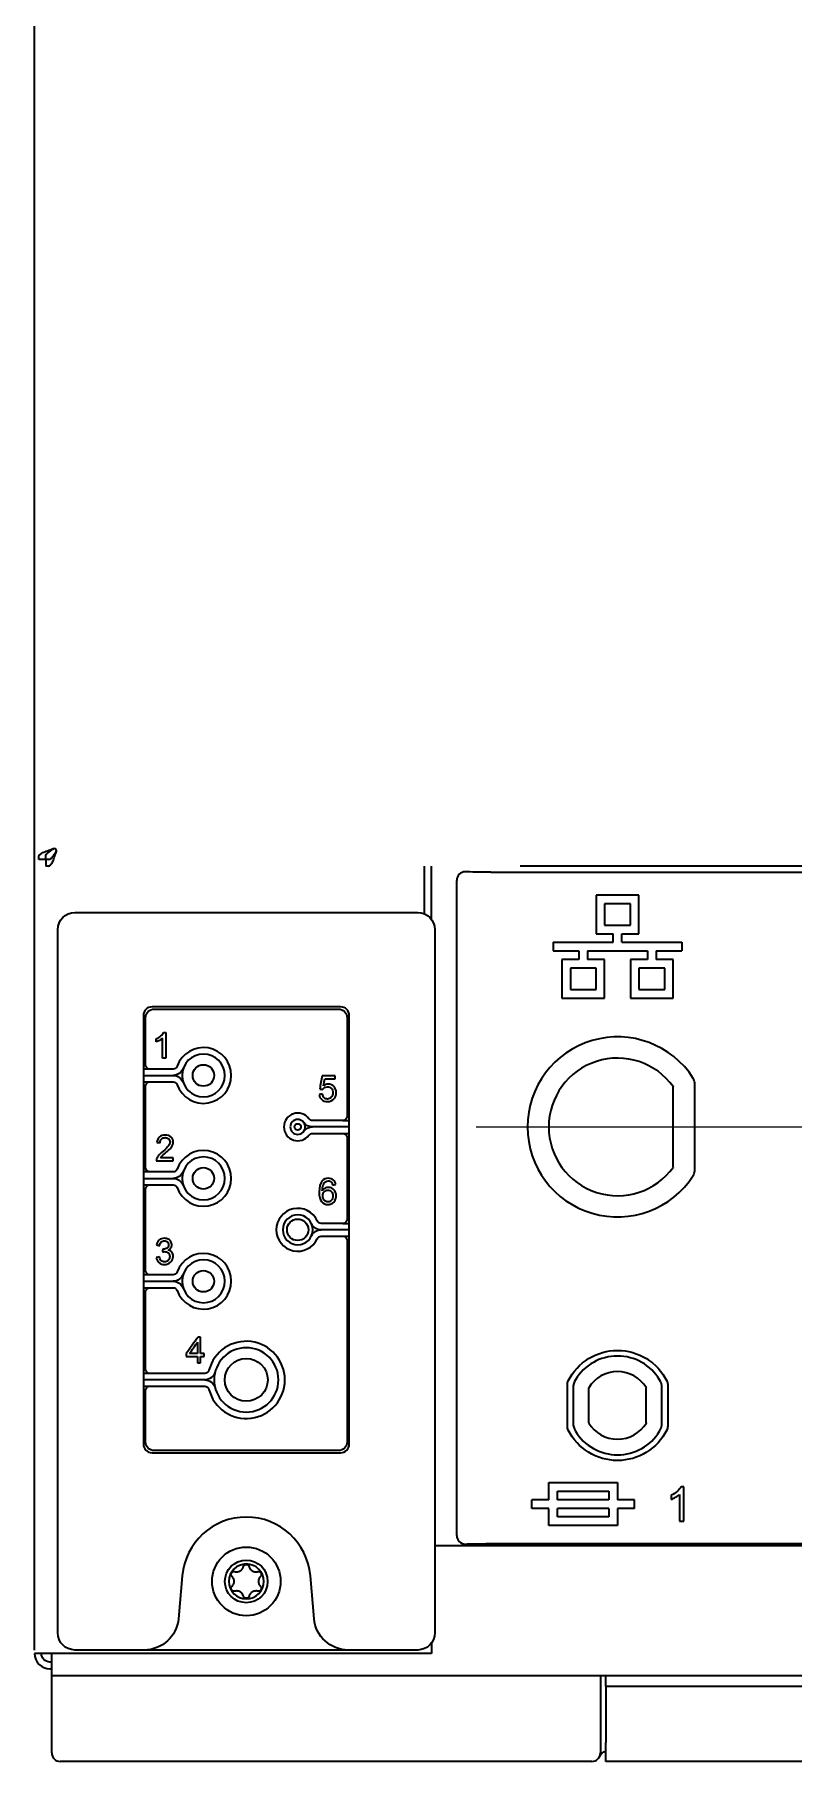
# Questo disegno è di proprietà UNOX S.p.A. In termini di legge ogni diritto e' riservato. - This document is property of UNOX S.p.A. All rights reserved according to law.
# Model space of a CAD drawing. Extents: x -760 to 4209, y 5795 to 10328.
# Drawn here: x -759.3 to -670.8, y 7999.4 to 8200.8 of the extents above; entities that cross this region are included whole.
import ezdxf

# ---------------------------------------------------------------- set-up
doc = ezdxf.new("R2010")
doc.units = 0
doc.header["$LTSCALE"] = 5
doc.layers.get('0').update_dxf_attribs({"linetype": 'CONTINUOUS', "lineweight": 0})
doc.layers.add('1', color=7, linetype='CONTINUOUS', true_color=0xffffff)
doc.layers.add('ORTHO$15', color=7, linetype='CONTINUOUS', true_color=0xffffff)

msp = doc.modelspace()

# ---------------------------------------------------------------- linework, layer by layer
at = {"color": 1}
msp.add_line((-707.81, 8073.4), (-607.81, 8073.4), dxfattribs=at)
at = {"layer": '1', "color": 7, "linetype": 'Continuous', "lineweight": 35}
msp.add_line((-759.31, 8012.4), (-759.31, 8787.1), dxfattribs=at)
at = {"layer": 'ORTHO$15', "color": 7, "linetype": 'Continuous', "lineweight": 35, "extrusion": (0, 1, 0)}
for p, q in [((-758.81, 8104.6), (-758.81, 8104.94)), ((-758.01, 8104.6), (-758.81, 8104.6)), ((-758.01, 8104.6), (-758.01, 8104.94)), ((-757.67, 8104.6), (-758.01, 8104.6)), ((-758.01, 8104.6), (-758.01, 8103.8)), ((-757.67, 8103.8), (-758.01, 8103.8)), ((-713.81, 8098.23), (-713.81, 8103.8)), ((-713.01, 8097.6), (-713.01, 8103.8)), ((99.05, 8103.8), (-702.67, 8103.8)), ((-710.06, 8025.75), (-710.06, 8102.15)), ((-706.07, 8103.1), (-644.8, 8103.1)), ((-693.81, 8100.43), (-693.81, 8095.93)), ((-688.81, 8100.43), (-693.81, 8100.43)), ((-688.81, 8095.93), (-688.81, 8100.43)), ((-754.61, 8098.4), (-714.61, 8098.4)), ((-689.81, 8099.43), (-692.81, 8099.43)), ((-692.81, 8099.43), (-692.81, 8096.93)), ((-689.81, 8096.93), (-689.81, 8099.43)), ((-756.61, 8014.4), (-756.61, 8096.4)), ((-712.61, 8096.4), (-712.61, 8014.4)), ((-693.81, 8095.93), (-691.81, 8095.93)), ((-692.81, 8096.93), (-689.81, 8096.93)), ((-691.81, 8094.93), (-691.81, 8095.93)), ((-690.81, 8094.93), (-690.81, 8095.93)), ((-690.81, 8095.93), (-688.81, 8095.93)), ((-698.81, 8094.93), (-698.81, 8093.93)), ((-698.81, 8094.93), (-691.81, 8094.93)), ((-698.81, 8093.93), (-695.81, 8093.93)), ((-695.81, 8093.93), (-695.81, 8092.93)), ((-694.81, 8093.93), (-694.81, 8092.93)), ((-694.81, 8093.93), (-687.81, 8093.93)), ((-690.81, 8094.93), (-683.81, 8094.93)), ((-687.81, 8093.93), (-687.81, 8092.93)), ((-686.81, 8093.93), (-683.81, 8093.93)), ((-686.81, 8093.93), (-686.81, 8092.93)), ((-683.81, 8094.93), (-683.81, 8093.93)), ((-695.81, 8092.93), (-697.81, 8092.93)), ((-697.81, 8092.93), (-697.81, 8088.43)), ((-696.81, 8091.93), (-696.81, 8089.43)), ((-693.81, 8091.93), (-696.81, 8091.93)), ((-692.81, 8092.93), (-694.81, 8092.93)), ((-693.81, 8089.43), (-693.81, 8091.93)), ((-692.81, 8088.43), (-692.81, 8092.93)), ((-689.81, 8092.93), (-689.81, 8088.43)), ((-687.81, 8092.93), (-689.81, 8092.93)), ((-685.81, 8091.93), (-688.81, 8091.93)), ((-688.81, 8091.93), (-688.81, 8089.43)), ((-684.81, 8092.93), (-686.81, 8092.93)), ((-685.81, 8089.43), (-685.81, 8091.93)), ((-684.81, 8088.43), (-684.81, 8092.93)), ((-697.81, 8088.43), (-692.81, 8088.43)), ((-696.81, 8089.43), (-693.81, 8089.43)), ((-689.81, 8088.43), (-684.81, 8088.43)), ((-688.81, 8089.43), (-685.81, 8089.43)), ((-746.61, 8086.4), (-746.61, 8036.4)), ((-746.36, 8080.65), (-746.36, 8086.15)), ((-723.61, 8087.4), (-745.61, 8087.4)), ((-745.36, 8087.15), (-723.86, 8087.15)), ((-722.86, 8086.15), (-722.86, 8074.65)), ((-722.61, 8036.4), (-722.61, 8086.4)), ((-745.86, 8080.15), (-746.61, 8080.15)), ((-743.15, 8080.15), (-745.86, 8080.15)), ((-746.61, 8079.4), (-743.36, 8079.4)), ((-746.61, 8078.65), (-745.86, 8078.65)), ((-746.36, 8068.65), (-746.36, 8078.15)), ((-745.86, 8078.65), (-743.15, 8078.65)), ((-743.36, 8079.4), (-743.15, 8079.4)), ((-684.8, 8068.74), (-684.8, 8078.07)), ((-682.31, 8068.28), (-682.31, 8078.53)), ((-723.36, 8074.15), (-726.89, 8074.15)), ((-723.36, 8074.15), (-722.61, 8074.15)), ((-725.86, 8073.4), (-726.89, 8073.4)), ((-726.89, 8072.65), (-723.36, 8072.65)), ((-722.61, 8073.4), (-725.86, 8073.4)), ((-723.36, 8072.65), (-722.61, 8072.65)), ((-722.86, 8072.15), (-722.86, 8062.65)), ((-745.86, 8068.15), (-746.61, 8068.15)), ((-743.15, 8068.15), (-745.86, 8068.15)), ((-746.61, 8067.4), (-743.36, 8067.4)), ((-746.61, 8066.65), (-745.86, 8066.65)), ((-746.36, 8056.65), (-746.36, 8066.15)), ((-745.86, 8066.65), (-743.15, 8066.65)), ((-743.36, 8067.4), (-743.15, 8067.4)), ((-723.36, 8062.15), (-725.89, 8062.15)), ((-723.36, 8062.15), (-722.61, 8062.15)), ((-725.89, 8061.4), (-725.86, 8061.4)), ((-725.89, 8060.65), (-723.36, 8060.65)), ((-722.61, 8061.4), (-725.86, 8061.4)), ((-723.36, 8060.65), (-722.61, 8060.65)), ((-722.86, 8060.15), (-722.86, 8036.65)), ((-745.86, 8056.15), (-746.61, 8056.15)), ((-743.15, 8056.15), (-745.86, 8056.15)), ((-746.61, 8055.4), (-743.36, 8055.4)), ((-746.61, 8054.65), (-745.86, 8054.65)), ((-746.36, 8045.15), (-746.36, 8054.15)), ((-745.86, 8054.65), (-743.15, 8054.65)), ((-743.36, 8055.4), (-743.15, 8055.4)), ((-745.86, 8044.65), (-746.61, 8044.65)), ((-743.36, 8043.9), (-746.61, 8043.9)), ((-739.45, 8044.65), (-745.86, 8044.65)), ((-739.45, 8043.9), (-743.36, 8043.9)), ((-746.61, 8043.15), (-745.86, 8043.15)), ((-746.36, 8036.65), (-746.36, 8042.65)), ((-745.86, 8043.15), (-739.45, 8043.15)), ((-697.16, 8038.49), (-697.16, 8043.35)), ((-696.5, 8042.97), (-696.5, 8038.88)), ((-694.68, 8042.97), (-694.68, 8038.88)), ((-687.95, 8038.88), (-687.95, 8042.97)), ((-686.13, 8038.88), (-686.13, 8042.97)), ((-685.46, 8043.35), (-685.46, 8038.49)), ((-745.61, 8035.4), (-723.61, 8035.4)), ((-723.86, 8035.65), (-745.36, 8035.65)), ((-699.31, 8031.92), (-691.31, 8031.92)), ((-699.31, 8029.92), (-699.31, 8031.92)), ((-691.31, 8031.92), (-691.31, 8029.92)), ((-699.31, 8029.92), (-701.31, 8029.92)), ((-701.31, 8028.92), (-701.31, 8029.92)), ((-698.31, 8029.92), (-698.31, 8030.92)), ((-698.31, 8030.92), (-692.31, 8030.92)), ((-692.31, 8029.92), (-698.31, 8029.92)), ((-692.31, 8030.92), (-692.31, 8029.92)), ((-689.31, 8029.92), (-691.31, 8029.92)), ((-689.31, 8028.92), (-689.31, 8029.92)), ((-699.31, 8028.92), (-701.31, 8028.92)), ((-699.31, 8026.92), (-699.31, 8028.92)), ((-692.31, 8028.92), (-698.31, 8028.92)), ((-698.31, 8027.92), (-698.31, 8028.92)), ((-692.31, 8027.92), (-698.31, 8027.92)), ((-692.31, 8028.92), (-692.31, 8027.92)), ((-691.31, 8028.92), (-691.31, 8026.92)), ((-689.31, 8028.92), (-691.31, 8028.92)), ((-691.31, 8026.92), (-699.31, 8026.92)), ((-712.6, 8024.6), (-536.31, 8024.6)), ((-638.28, 8024.8), (-706.07, 8024.8)), ((-742.08, 8021.06), (-742.52, 8016.05)), ((-726.7, 8016.05), (-727.14, 8021.06)), ((-713.01, 8013.2), (-713.01, 8012)), ((-757.51, 8012), (-759.31, 8012)), ((-714.81, 8012), (-757.51, 8012)), ((-757.31, 8011.2), (-757.31, 8012)), ((-757.31, 8009.4), (-757.31, 8011.2)), ((-746.51, 8012.4), (-754.61, 8012.4)), ((-726.28, 8012.4), (-742.94, 8012.4)), ((-714.61, 8012.4), (-722.72, 8012.4)), ((-713.81, 8012), (-714.81, 8012)), ((-713.01, 8012), (-713.81, 8012)), ((-757.31, 8011), (-757.51, 8011)), ((-757.51, 8010.2), (-757.31, 8010.2)), ((-13.41, 8009.4), (-757.31, 8009.4)), ((-757.31, 8000.4), (-757.31, 8009.4)), ((-693.31, 8009.4), (-693.31, 8000.4)), ((-692.66, 8008.2), (-692.66, 8009.4)), ((-692.66, 8008.2), (-692.66, 8007.2)), ((-692.66, 8008.2), (-8.93, 8008.2)), ((-692.66, 8008.2), (-690.66, 8008.2)), ((-692.66, 8007.2), (-692.66, 8001.6)), ((-692.66, 7999.4), (-692.66, 8001.6)), ((-753.31, 7999.4), (-756.31, 7999.4)), ((-697.31, 7999.4), (-753.31, 7999.4)), ((-694.31, 7999.4), (-697.31, 7999.4)), ((34.04, 7999.4), (-692.66, 7999.4))]:
    msp.add_line(p, q, dxfattribs=at)
at = {"layer": 'ORTHO$15', "color": 7, "linetype": 'Continuous', "lineweight": 35, "extrusion": (0, 0, -1)}
for centre, radius in [((739.61, 8079.4), 2.5), ((728.61, 8073.4), 0.875), ((739.61, 8067.4), 2.5), ((728.61, 8061.4), 1.75), ((739.61, 8055.4), 2.5), ((734.61, 8043.9), 3.75), ((734.61, 8020.4), 2.03)]:
    msp.add_circle(centre, radius, dxfattribs=at)
at = {"layer": 'ORTHO$15', "color": 7, "linetype": 'Continuous', "lineweight": 35}
for centre, radius in [((-739.61, 8079.4), 1.25), ((-728.61, 8073.4), 0.375), ((-739.61, 8067.4), 1.25), ((-728.61, 8061.4), 1.25), ((-739.61, 8055.4), 1.25), ((-734.61, 8043.9), 2.5), ((-734.61, 8020.4), 4), ((-734.61, 8020.4), 2.49)]:
    msp.add_circle(centre, radius, dxfattribs=at)
for centre, radius, start, end in [((-757.01, 8105.6), 0.25, 0, 90), ((-745.61, 8086.4), 1, 90, 180), ((-723.61, 8086.4), 1, 0, 90), ((-691.31, 8073.4), 10.5, 32.6369, 327.3631), ((-739.61, 8079.4), 3.25, 199.4712, 160.5288), ((-691.31, 8073.4), 8.02, 35.6591, 324.3409), ((-684.81, 8078.07), 0.0157, 0, 35.6591), ((-683.31, 8078.53), 1, 0, 32.6369), ((-728.61, 8073.4), 1.62, 36.0319, 323.9681), ((-739.61, 8067.4), 3.25, 199.4712, 160.5288), ((-684.81, 8068.74), 0.0157, 324.3409, 0), ((-683.31, 8068.28), 1, 327.3631, 0), ((-728.61, 8061.4), 2.5, 24.6243, 335.3757), ((-739.61, 8055.4), 3.25, 199.4712, 160.5288), ((-734.61, 8043.9), 4.5, 194.4775, 165.5225), ((-691.31, 8040.92), 5.76, 31.4052, 148.5948), ((-694.66, 8042.97), 1.83, 148.5948, 180), ((-691.31, 8040.92), 3.94, 31.4052, 148.5948), ((-687.96, 8042.97), 1.83, 0, 31.4052), ((-694.66, 8042.97), 0.0157, 148.5948, 180), ((-687.96, 8042.97), 0.0157, 0, 31.4052), ((-694.66, 8038.88), 1.83, 180, 211.4052), ((-691.31, 8040.92), 5.76, 211.4052, 328.5948), ((-694.66, 8038.88), 0.0157, 180, 211.4052), ((-691.31, 8040.92), 3.94, 211.4052, 328.5948), ((-687.96, 8038.88), 0.0157, 328.5948, 0), ((-687.96, 8038.88), 1.83, 328.5948, 0), ((-745.61, 8036.4), 1, 180, 270), ((-723.61, 8036.4), 1, 270, 0), ((-734.61, 8020.4), 7.5, 5, 175), ((-757.51, 8012), 1.8, 180, 270), ((-756.31, 8000.4), 1, 180, 270), ((-694.31, 8000.4), 1, 270, 0)]:
    msp.add_arc(centre, radius, start, end, dxfattribs=at)
at = {"layer": 'ORTHO$15', "color": 7, "linetype": 'Continuous', "lineweight": 35, "extrusion": (0, 0, -1)}
for centre, radius, start, end in [((754.61, 8096.4), 2, 0, 90), ((714.61, 8096.4), 2, 90, 180), ((745.36, 8086.15), 1, 0, 90), ((723.86, 8086.15), 1, 90, 180), ((745.86, 8080.65), 0.5, 270, 0), ((743.15, 8080.65), 0.5, 199.4712, 270), ((743.15, 8080.65), 1.25, 199.4712, 270), ((745.86, 8078.15), 0.5, 0, 90), ((743.15, 8078.15), 1.25, 90, 160.5288), ((743.15, 8078.15), 0.5, 90, 160.5288), ((726.89, 8074.65), 1.25, 270, 323.9681), ((726.89, 8074.65), 0.5, 270, 323.9681), ((723.36, 8074.65), 0.5, 180, 270), ((726.89, 8072.15), 1.25, 36.0319, 90), ((726.89, 8072.15), 0.5, 36.0319, 90), ((723.36, 8072.15), 0.5, 90, 180), ((745.86, 8068.65), 0.5, 270, 0), ((743.15, 8068.65), 0.5, 199.4712, 270), ((743.15, 8068.65), 1.25, 199.4712, 270), ((745.86, 8066.15), 0.5, 0, 90), ((743.15, 8066.15), 1.25, 90, 160.5288), ((743.15, 8066.15), 0.5, 90, 160.5288), ((725.89, 8062.65), 1.25, 270, 335.3757), ((725.89, 8062.65), 0.5, 270, 335.3757), ((723.36, 8062.65), 0.5, 180, 270), ((725.89, 8060.15), 1.25, 24.6243, 90), ((725.89, 8060.15), 0.5, 24.6243, 90), ((723.36, 8060.15), 0.5, 90, 180), ((745.86, 8056.65), 0.5, 270, 0), ((743.15, 8056.65), 0.5, 199.4712, 270), ((743.15, 8056.65), 1.25, 199.4712, 270), ((745.86, 8054.15), 0.5, 0, 90), ((743.15, 8054.15), 1.25, 90, 160.5288), ((743.15, 8054.15), 0.5, 90, 160.5288), ((691.31, 8040.92), 6.42, 26.6186, 153.3814), ((745.86, 8045.15), 0.5, 270, 0), ((739.45, 8045.15), 0.5, 194.4775, 270), ((739.45, 8045.15), 1.25, 194.4775, 270), ((739.45, 8042.65), 1.25, 90, 165.5225), ((696.16, 8043.35), 1, 0, 26.6186), ((686.46, 8043.35), 1, 153.3814, 180), ((745.86, 8042.65), 0.5, 0, 90), ((739.45, 8042.65), 0.5, 90, 165.5225), ((696.16, 8038.49), 1, 333.3814, 0), ((691.31, 8040.92), 6.42, 206.6186, 333.3814), ((686.46, 8038.49), 1, 180, 206.6186), ((745.36, 8036.65), 1, 270, 0), ((723.86, 8036.65), 1, 180, 270), ((746.51, 8016.4), 4, 185, 270), ((722.72, 8016.4), 4, 270, 355), ((754.61, 8014.4), 2, 270, 0), ((714.61, 8014.4), 2, 180, 270), ((757.51, 8012), 1, 270, 0), ((692.48, 7999.6), 1, 23.5782, 79.4535)]:
    msp.add_arc(centre, radius, start, end, dxfattribs=at)
at = {"layer": 'ORTHO$15', "color": 7, "linetype": 'Continuous', "lineweight": 35}
for centre, major_axis, start_param, end_param in [((-709.06, 8102.15), (0.707, 0.707), 0.78555, 2.356042), ((-709.06, 8025.75), (0.707, -0.707), 3.927143, 5.497635)]:
    msp.add_ellipse(centre, major_axis=major_axis, ratio=0.999695, start_param=start_param, end_param=end_param, dxfattribs=at)
at = {"layer": 'ORTHO$15', "color": 7, "linetype": 'Continuous', "lineweight": 35, "extrusion": (0, 0, -1)}
for centre, start_param, end_param in [((-706.07, 8103.16), 4.712389, 6.265732), ((-706.07, 8024.75), 0.017453, 1.570796)]:
    msp.add_ellipse(centre, major_axis=(-3, 0), ratio=0.017455, start_param=start_param, end_param=end_param, dxfattribs=at)
at = {"layer": 'ORTHO$15', "color": 7, "linetype": 'Continuous', "lineweight": 35}
for points, knots in [([(-758.81, 8104.94), (-758.81, 8104.98), (-758.8, 8105.02), (-758.76, 8105.09), (-758.73, 8105.13), (-758.65, 8105.2), (-758.6, 8105.24), (-758.48, 8105.31), (-758.41, 8105.35), (-758.26, 8105.42), (-758.18, 8105.46), (-758, 8105.53), (-757.9, 8105.57), (-757.7, 8105.64), (-757.6, 8105.68), (-757.38, 8105.75), (-757.27, 8105.79), (-757.16, 8105.83)], [0, 0, 0, 0, 0.125, 0.125, 0.25, 0.25, 0.375, 0.375, 0.5, 0.5, 0.625, 0.625, 0.75, 0.75, 0.875, 0.875, 1, 1, 1, 1]), ([(-758.01, 8104.94), (-758.01, 8105.02), (-757.99, 8105.09), (-757.9, 8105.24), (-757.83, 8105.31), (-757.66, 8105.46), (-757.56, 8105.53), (-757.34, 8105.68), (-757.22, 8105.75), (-757.1, 8105.83)], [0, 0, 0, 0, 0.25, 0.25, 0.5, 0.5, 0.75, 0.75, 1, 1, 1, 1]), ([(-757.16, 8105.83), (-757.16, 8105.83), (-757.15, 8105.83), (-757.14, 8105.83), (-757.13, 8105.84), (-757.12, 8105.84), (-757.11, 8105.84), (-757.1, 8105.84), (-757.09, 8105.85), (-757.08, 8105.85), (-757.07, 8105.85), (-757.06, 8105.85), (-757.05, 8105.85), (-757.03, 8105.85), (-757.02, 8105.85), (-757.02, 8105.85), (-757.01, 8105.85)], [0, 0, 0, 0, 0.070356, 0.140723, 0.211142, 0.28165, 0.352287, 0.42309, 0.494098, 0.565348, 0.636878, 0.708725, 0.780925, 0.853514, 0.926527, 1, 1, 1, 1]), ([(-757.67, 8104.6), (-757.63, 8104.6), (-757.6, 8104.61), (-757.52, 8104.63), (-757.49, 8104.65), (-757.41, 8104.69), (-757.38, 8104.72), (-757.3, 8104.79), (-757.27, 8104.82), (-757.19, 8104.91), (-757.15, 8104.95), (-757.08, 8105.05), (-757.04, 8105.11), (-756.97, 8105.22), (-756.93, 8105.28), (-756.86, 8105.4), (-756.82, 8105.46), (-756.79, 8105.52)], [0, 0, 0, 0, 0.125, 0.125, 0.25, 0.25, 0.375, 0.375, 0.5, 0.5, 0.625, 0.625, 0.75, 0.75, 0.875, 0.875, 1, 1, 1, 1]), ([(-757.67, 8103.8), (-757.6, 8103.8), (-757.52, 8103.84), (-757.38, 8104.01), (-757.3, 8104.13), (-757.15, 8104.43), (-757.08, 8104.61), (-756.93, 8105.01), (-756.86, 8105.23), (-756.79, 8105.45)], [0, 0, 0, 0, 0.25, 0.25, 0.5, 0.5, 0.75, 0.75, 1, 1, 1, 1]), ([(-745.11, 8083.66), (-744.91, 8083.76), (-744.73, 8083.87), (-744.42, 8084.15), (-744.31, 8084.28), (-744.25, 8084.41)], [0, 0, 0, 0, 0.500072, 0.500072, 1, 1, 1, 1]), ([(-744.38, 8083.75), (-744.46, 8083.66), (-744.58, 8083.58), (-744.87, 8083.41), (-745, 8083.35), (-745.11, 8083.31)], [0, 0, 0, 0, 0.499419, 0.499419, 1, 1, 1, 1]), ([(-726.11, 8077.19), (-726.09, 8076.94), (-725.99, 8076.73), (-725.64, 8076.43), (-725.42, 8076.35), (-724.82, 8076.35), (-724.55, 8076.47), (-724.2, 8076.91), (-724.12, 8077.15), (-724.12, 8077.7), (-724.21, 8077.94), (-724.57, 8078.3), (-724.79, 8078.39), (-725.25, 8078.39), (-725.44, 8078.33), (-725.62, 8078.2)], [0, 0, 0, 0, 0.140922, 0.140922, 0.281844, 0.281844, 0.453247, 0.453247, 0.593415, 0.593415, 0.740711, 0.740711, 0.88832, 0.88832, 1, 1, 1, 1]), ([(-725.7, 8077.77), (-725.65, 8077.86), (-725.57, 8077.93), (-725.38, 8078.04), (-725.27, 8078.07), (-724.96, 8078.07), (-724.81, 8078.01), (-724.57, 8077.76), (-724.51, 8077.6), (-724.51, 8077.16), (-724.58, 8076.99), (-724.82, 8076.72), (-724.97, 8076.65), (-725.3, 8076.65), (-725.42, 8076.7), (-725.63, 8076.89), (-725.7, 8077.03), (-725.73, 8077.22)], [0, 0, 0, 0, 0.087762, 0.087762, 0.175829, 0.175829, 0.316737, 0.316737, 0.456744, 0.456744, 0.604956, 0.604956, 0.753169, 0.753169, 0.876359, 0.876359, 1, 1, 1, 1]), ([(-744.66, 8071.55), (-744.66, 8071.74), (-744.61, 8071.88), (-744.39, 8072.1), (-744.25, 8072.15), (-743.91, 8072.15), (-743.77, 8072.1), (-743.56, 8071.9), (-743.51, 8071.78), (-743.51, 8071.49), (-743.57, 8071.34), (-743.8, 8071.03), (-744.02, 8070.82), (-744.55, 8070.38), (-744.71, 8070.23), (-744.94, 8069.97), (-745.02, 8069.83), (-745.07, 8069.7)], [0, 0, 0, 0, 0.147157, 0.147157, 0.293787, 0.293787, 0.431567, 0.431567, 0.569855, 0.569855, 0.700903, 0.700903, 0.83184, 0.83184, 0.91592, 0.91592, 1, 1, 1, 1]), ([(-744.6, 8069.8), (-744.56, 8069.86), (-744.51, 8069.93), (-744.38, 8070.06), (-744.24, 8070.19), (-743.75, 8070.6), (-743.56, 8070.77), (-743.34, 8071.03), (-743.25, 8071.15), (-743.16, 8071.38), (-743.13, 8071.5), (-743.13, 8071.86), (-743.21, 8072.06), (-743.55, 8072.38), (-743.78, 8072.45), (-744.35, 8072.45), (-744.58, 8072.38), (-744.92, 8072.09), (-745.01, 8071.87), (-745.04, 8071.59)], [0, 0, 0, 0, 0.067112, 0.067112, 0.133836, 0.133836, 0.214006, 0.214006, 0.294415, 0.294415, 0.374823, 0.374823, 0.532056, 0.532056, 0.689288, 0.689288, 0.844844, 0.844844, 1, 1, 1, 1]), ([(-724.18, 8066.67), (-724.21, 8066.9), (-724.31, 8067.08), (-724.61, 8067.35), (-724.8, 8067.41), (-725.35, 8067.41), (-725.6, 8067.3), (-726.01, 8066.81), (-726.11, 8066.39), (-726.11, 8065.29), (-726.02, 8064.92), (-725.63, 8064.46), (-725.38, 8064.35), (-724.89, 8064.35), (-724.73, 8064.39), (-724.45, 8064.57), (-724.33, 8064.69), (-724.17, 8065.01), (-724.13, 8065.19), (-724.13, 8065.66), (-724.22, 8065.9), (-724.56, 8066.26), (-724.77, 8066.35), (-725.16, 8066.35), (-725.29, 8066.32), (-725.55, 8066.18), (-725.66, 8066.08), (-725.75, 8065.95)], [0, 0, 0, 0, 0.071489, 0.071489, 0.143365, 0.143365, 0.239824, 0.239824, 0.350334, 0.350334, 0.449005, 0.449005, 0.547868, 0.547868, 0.605704, 0.605704, 0.663539, 0.663539, 0.721594, 0.721594, 0.809979, 0.809979, 0.898561, 0.898561, 0.949219, 0.949219, 1, 1, 1, 1]), ([(-725.75, 8065.95), (-725.74, 8066.25), (-725.71, 8066.48), (-725.57, 8066.81), (-725.48, 8066.93), (-725.28, 8067.08), (-725.18, 8067.11), (-724.91, 8067.11), (-724.79, 8067.06), (-724.69, 8066.95)], [0, 0, 0, 0, 0.268687, 0.268687, 0.536289, 0.536289, 0.743134, 0.743134, 1, 1, 1, 1]), ([(-725.61, 8065.01), (-725.66, 8065.13), (-725.69, 8065.25), (-725.69, 8065.57), (-725.63, 8065.72), (-725.4, 8065.96), (-725.26, 8066.02), (-724.92, 8066.02), (-724.78, 8065.96), (-724.67, 8065.84)], [0, 0, 0, 0, 0.179265, 0.179265, 0.451403, 0.451403, 0.724443, 0.724443, 1, 1, 1, 1]), ([(-724.67, 8065.84), (-724.56, 8065.72), (-724.51, 8065.56), (-724.51, 8065.14), (-724.56, 8064.97), (-724.79, 8064.72), (-724.92, 8064.65), (-725.18, 8064.65), (-725.28, 8064.68), (-725.48, 8064.81), (-725.55, 8064.89), (-725.61, 8065.01)], [0, 0, 0, 0, 0.22228, 0.22228, 0.453616, 0.453616, 0.684166, 0.684166, 0.842812, 0.842812, 1, 1, 1, 1]), ([(-743.71, 8059.03), (-743.57, 8059.09), (-743.47, 8059.17), (-743.33, 8059.39), (-743.3, 8059.5), (-743.3, 8059.77), (-743.33, 8059.9), (-743.48, 8060.14), (-743.58, 8060.24), (-743.86, 8060.38), (-744.01, 8060.41), (-744.41, 8060.41), (-744.61, 8060.35), (-744.93, 8060.08), (-745.03, 8059.88), (-745.08, 8059.64)], [0, 0, 0, 0, 0.121771, 0.121771, 0.24333, 0.24333, 0.371361, 0.371361, 0.499752, 0.499752, 0.628422, 0.628422, 0.814211, 0.814211, 1, 1, 1, 1]), ([(-744.71, 8059.57), (-744.68, 8059.75), (-744.62, 8059.89), (-744.43, 8060.07), (-744.31, 8060.11), (-744.02, 8060.11), (-743.9, 8060.07), (-743.72, 8059.89), (-743.67, 8059.78), (-743.67, 8059.47), (-743.74, 8059.35), (-743.99, 8059.18), (-744.13, 8059.14), (-744.3, 8059.14), (-744.32, 8059.14), (-744.35, 8059.15)], [0, 0, 0, 0, 0.148801, 0.148801, 0.298837, 0.298837, 0.449674, 0.449674, 0.600512, 0.600512, 0.790773, 0.790773, 0.981319, 0.981319, 1, 1, 1, 1]), ([(-745.11, 8058.19), (-745.09, 8057.94), (-744.99, 8057.74), (-744.64, 8057.43), (-744.42, 8057.35), (-743.87, 8057.35), (-743.63, 8057.44), (-743.24, 8057.8), (-743.15, 8058.03), (-743.15, 8058.48), (-743.2, 8058.64), (-743.39, 8058.9), (-743.53, 8058.99), (-743.71, 8059.03)], [0, 0, 0, 0, 0.171114, 0.171114, 0.342269, 0.342269, 0.531886, 0.531886, 0.721124, 0.721124, 0.860562, 0.860562, 1, 1, 1, 1]), ([(-744.39, 8058.82), (-744.28, 8058.85), (-744.2, 8058.86), (-743.96, 8058.86), (-743.81, 8058.81), (-743.59, 8058.59), (-743.54, 8058.45), (-743.54, 8058.1), (-743.6, 8057.95), (-743.84, 8057.71), (-743.98, 8057.65), (-744.3, 8057.65), (-744.43, 8057.7), (-744.63, 8057.88), (-744.7, 8058.03), (-744.74, 8058.24)], [0, 0, 0, 0, 0.064915, 0.064915, 0.223281, 0.223281, 0.381646, 0.381646, 0.547929, 0.547929, 0.715282, 0.715282, 0.857346, 0.857346, 1, 1, 1, 1]), ([(-736.27, 8020.98), (-736.28, 8021), (-736.31, 8021.02), (-736.32, 8021.05), (-736.34, 8021.08), (-736.34, 8021.09), (-736.35, 8021.1), (-736.35, 8021.11), (-736.36, 8021.14), (-736.36, 8021.16), (-736.37, 8021.19), (-736.37, 8021.21), (-736.37, 8021.25), (-736.37, 8021.27), (-736.36, 8021.29), (-736.36, 8021.3), (-736.35, 8021.32), (-736.35, 8021.33), (-736.34, 8021.36), (-736.33, 8021.37), (-736.32, 8021.4), (-736.31, 8021.41), (-736.3, 8021.42), (-736.3, 8021.43), (-736.28, 8021.45), (-736.27, 8021.46), (-736.25, 8021.48), (-736.24, 8021.49), (-736.22, 8021.5), (-736.22, 8021.5), (-736.19, 8021.52), (-736.18, 8021.53), (-736.15, 8021.54), (-736.14, 8021.54), (-736.12, 8021.54), (-736.12, 8021.55), (-736.09, 8021.55), (-736.07, 8021.56), (-736.04, 8021.56), (-736.03, 8021.56), (-736.02, 8021.56), (-736.01, 8021.56), (-735.98, 8021.55), (-735.96, 8021.55), (-735.94, 8021.55)], [0, 0, 0, 0, 0.0625, 0.125, 0.125, 0.15625, 0.15625, 0.1875, 0.1875, 0.25, 0.25, 0.3125, 0.3125, 0.375, 0.375, 0.40625, 0.40625, 0.4375, 0.4375, 0.5, 0.5, 0.53125, 0.53125, 0.5625, 0.5625, 0.625, 0.625, 0.65625, 0.65625, 0.6875, 0.6875, 0.75, 0.75, 0.78125, 0.78125, 0.8125, 0.8125, 0.875, 0.875, 0.90625, 0.90625, 0.9375, 0.9375, 1, 1, 1, 1]), ([(-735.94, 8021.55), (-735.89, 8021.53), (-735.84, 8021.52), (-735.76, 8021.52), (-735.73, 8021.52), (-735.69, 8021.52), (-735.68, 8021.52), (-735.65, 8021.52), (-735.64, 8021.52), (-735.57, 8021.53), (-735.52, 8021.54), (-735.46, 8021.57), (-735.44, 8021.57), (-735.42, 8021.58), (-735.41, 8021.59), (-735.37, 8021.6), (-735.34, 8021.62), (-735.27, 8021.66), (-735.23, 8021.69), (-735.18, 8021.73), (-735.17, 8021.74), (-735.15, 8021.76), (-735.12, 8021.79), (-735.08, 8021.84), (-735.05, 8021.89), (-735.03, 8021.92), (-735.02, 8021.93), (-735.01, 8021.95), (-735, 8021.97), (-734.97, 8022.03), (-734.95, 8022.08), (-734.94, 8022.13)], [0, 0, 0, 0, 0.125, 0.125, 0.1875, 0.1875, 0.21875, 0.21875, 0.25, 0.25, 0.375, 0.375, 0.40625, 0.40625, 0.4375, 0.4375, 0.5, 0.5, 0.625, 0.625, 0.65625, 0.65625, 0.6875, 0.75, 0.8125, 0.8125, 0.84375, 0.84375, 0.875, 0.875, 1, 1, 1, 1]), ([(-734.94, 8022.13), (-734.93, 8022.15), (-734.92, 8022.18), (-734.9, 8022.21), (-734.89, 8022.23), (-734.88, 8022.24), (-734.87, 8022.26), (-734.87, 8022.26), (-734.85, 8022.28), (-734.83, 8022.3), (-734.81, 8022.31), (-734.8, 8022.32), (-734.79, 8022.33), (-734.78, 8022.33), (-734.76, 8022.35), (-734.74, 8022.35), (-734.71, 8022.36), (-734.7, 8022.36), (-734.69, 8022.37), (-734.68, 8022.37), (-734.65, 8022.38), (-734.63, 8022.38), (-734.6, 8022.38), (-734.59, 8022.38), (-734.58, 8022.38), (-734.57, 8022.37), (-734.54, 8022.37), (-734.52, 8022.36), (-734.49, 8022.36), (-734.49, 8022.35), (-734.47, 8022.35), (-734.46, 8022.34), (-734.44, 8022.33), (-734.42, 8022.32), (-734.4, 8022.3), (-734.39, 8022.3), (-734.38, 8022.28), (-734.37, 8022.28), (-734.35, 8022.26), (-734.34, 8022.24), (-734.33, 8022.22), (-734.32, 8022.21), (-734.31, 8022.2), (-734.31, 8022.19), (-734.3, 8022.16), (-734.29, 8022.15), (-734.29, 8022.13)], [0, 0, 0, 0, 0.0625, 0.125, 0.125, 0.15625, 0.15625, 0.1875, 0.1875, 0.25, 0.25, 0.28125, 0.28125, 0.3125, 0.3125, 0.375, 0.375, 0.40625, 0.40625, 0.4375, 0.4375, 0.5, 0.5, 0.53125, 0.53125, 0.5625, 0.5625, 0.625, 0.625, 0.65625, 0.65625, 0.6875, 0.6875, 0.75, 0.75, 0.78125, 0.78125, 0.8125, 0.8125, 0.875, 0.875, 0.90625, 0.90625, 0.9375, 0.9375, 1, 1, 1, 1]), ([(-734.29, 8022.13), (-734.27, 8022.08), (-734.25, 8022.03), (-734.22, 8021.96), (-734.21, 8021.93), (-734.19, 8021.9), (-734.18, 8021.89), (-734.16, 8021.86), (-734.16, 8021.85), (-734.11, 8021.8), (-734.08, 8021.76), (-734.03, 8021.72), (-734.02, 8021.71), (-734, 8021.69), (-733.98, 8021.68), (-733.95, 8021.66), (-733.93, 8021.64), (-733.86, 8021.6), (-733.81, 8021.58), (-733.74, 8021.56), (-733.73, 8021.55), (-733.7, 8021.55), (-733.66, 8021.54), (-733.6, 8021.52), (-733.55, 8021.52), (-733.5, 8021.52), (-733.49, 8021.52), (-733.46, 8021.52), (-733.45, 8021.52), (-733.38, 8021.52), (-733.33, 8021.53), (-733.28, 8021.55)], [0, 0, 0, 0, 0.125, 0.125, 0.1875, 0.1875, 0.21875, 0.21875, 0.25, 0.25, 0.375, 0.375, 0.40625, 0.40625, 0.4375, 0.4375, 0.5, 0.5, 0.625, 0.625, 0.65625, 0.65625, 0.6875, 0.75, 0.8125, 0.8125, 0.84375, 0.84375, 0.875, 0.875, 1, 1, 1, 1]), ([(-733.28, 8021.55), (-733.26, 8021.55), (-733.23, 8021.56), (-733.19, 8021.56), (-733.16, 8021.56), (-733.15, 8021.56), (-733.14, 8021.55), (-733.13, 8021.55), (-733.1, 8021.55), (-733.08, 8021.54), (-733.06, 8021.53), (-733.05, 8021.53), (-733.03, 8021.52), (-733.03, 8021.51), (-733, 8021.5), (-732.99, 8021.49), (-732.97, 8021.47), (-732.96, 8021.46), (-732.95, 8021.45), (-732.94, 8021.44), (-732.92, 8021.42), (-732.91, 8021.41), (-732.9, 8021.38), (-732.89, 8021.37), (-732.89, 8021.36), (-732.88, 8021.35), (-732.87, 8021.32), (-732.87, 8021.3), (-732.86, 8021.28), (-732.86, 8021.27), (-732.86, 8021.25), (-732.86, 8021.24), (-732.86, 8021.22), (-732.86, 8021.21), (-732.86, 8021.19), (-732.86, 8021.18), (-732.86, 8021.16), (-732.87, 8021.14), (-732.87, 8021.11), (-732.88, 8021.1), (-732.88, 8021.09), (-732.89, 8021.08), (-732.9, 8021.06), (-732.91, 8021.04), (-732.93, 8021.02), (-732.93, 8021.01), (-732.94, 8021), (-732.95, 8020.99), (-732.96, 8020.98)], [0, 0, 0, 0, 0.0625, 0.125, 0.125, 0.15625, 0.15625, 0.1875, 0.1875, 0.25, 0.25, 0.28125, 0.28125, 0.3125, 0.3125, 0.375, 0.375, 0.40625, 0.40625, 0.4375, 0.4375, 0.5, 0.5, 0.53125, 0.53125, 0.5625, 0.5625, 0.625, 0.625, 0.65625, 0.65625, 0.6875, 0.6875, 0.71875, 0.71875, 0.75, 0.75, 0.8125, 0.8125, 0.84375, 0.84375, 0.875, 0.875, 0.9375, 0.9375, 0.96875, 0.96875, 1, 1, 1, 1]), ([(-735.94, 8019.26), (-735.96, 8019.25), (-736, 8019.25), (-736.03, 8019.25), (-736.06, 8019.25), (-736.07, 8019.25), (-736.09, 8019.25), (-736.1, 8019.25), (-736.12, 8019.26), (-736.14, 8019.26), (-736.17, 8019.27), (-736.18, 8019.28), (-736.19, 8019.29), (-736.2, 8019.29), (-736.22, 8019.31), (-736.24, 8019.32), (-736.26, 8019.33), (-736.27, 8019.34), (-736.28, 8019.35), (-736.29, 8019.36), (-736.3, 8019.38), (-736.31, 8019.4), (-736.33, 8019.42), (-736.33, 8019.43), (-736.34, 8019.45), (-736.34, 8019.46), (-736.35, 8019.48), (-736.36, 8019.5), (-736.36, 8019.53), (-736.36, 8019.54), (-736.37, 8019.55), (-736.37, 8019.56), (-736.37, 8019.58), (-736.37, 8019.59), (-736.37, 8019.61), (-736.37, 8019.62), (-736.36, 8019.65), (-736.36, 8019.66), (-736.35, 8019.69), (-736.35, 8019.7), (-736.34, 8019.72), (-736.34, 8019.72), (-736.32, 8019.75), (-736.32, 8019.76), (-736.3, 8019.79), (-736.29, 8019.79), (-736.28, 8019.81), (-736.28, 8019.81), (-736.27, 8019.82)], [0, 0, 0, 0, 0.0625, 0.125, 0.125, 0.15625, 0.15625, 0.1875, 0.1875, 0.25, 0.25, 0.28125, 0.28125, 0.3125, 0.3125, 0.375, 0.375, 0.40625, 0.40625, 0.4375, 0.4375, 0.5, 0.5, 0.53125, 0.53125, 0.5625, 0.5625, 0.625, 0.625, 0.65625, 0.65625, 0.6875, 0.6875, 0.71875, 0.71875, 0.75, 0.75, 0.8125, 0.8125, 0.84375, 0.84375, 0.875, 0.875, 0.9375, 0.9375, 0.96875, 0.96875, 1, 1, 1, 1]), ([(-736.27, 8019.82), (-736.23, 8019.86), (-736.2, 8019.9), (-736.15, 8019.97), (-736.14, 8019.99), (-736.11, 8020.04), (-736.1, 8020.06), (-736.07, 8020.13), (-736.06, 8020.19), (-736.04, 8020.25), (-736.04, 8020.27), (-736.04, 8020.29), (-736.03, 8020.31), (-736.03, 8020.35), (-736.03, 8020.37), (-736.03, 8020.46), (-736.03, 8020.51), (-736.05, 8020.59), (-736.06, 8020.62), (-736.07, 8020.66), (-736.07, 8020.67), (-736.08, 8020.69), (-736.09, 8020.71), (-736.11, 8020.77), (-736.14, 8020.82), (-736.18, 8020.88), (-736.2, 8020.9), (-736.23, 8020.94), (-736.25, 8020.96), (-736.27, 8020.98)], [0, 0, 0, 0, 0.125, 0.125, 0.1875, 0.1875, 0.25, 0.25, 0.375, 0.375, 0.40625, 0.40625, 0.4375, 0.4375, 0.5, 0.5, 0.625, 0.625, 0.6875, 0.6875, 0.71875, 0.71875, 0.75, 0.75, 0.875, 0.875, 0.9375, 0.9375, 1, 1, 1, 1]), ([(-734.94, 8018.68), (-734.95, 8018.73), (-734.97, 8018.78), (-735.01, 8018.85), (-735.02, 8018.87), (-735.04, 8018.91), (-735.05, 8018.92), (-735.06, 8018.94), (-735.07, 8018.95), (-735.11, 8019), (-735.15, 8019.04), (-735.2, 8019.09), (-735.21, 8019.1), (-735.23, 8019.11), (-735.24, 8019.12), (-735.27, 8019.15), (-735.3, 8019.16), (-735.37, 8019.2), (-735.42, 8019.22), (-735.48, 8019.25), (-735.49, 8019.25), (-735.52, 8019.26), (-735.56, 8019.27), (-735.63, 8019.28), (-735.68, 8019.28), (-735.72, 8019.29), (-735.73, 8019.29), (-735.76, 8019.28), (-735.77, 8019.28), (-735.84, 8019.28), (-735.89, 8019.27), (-735.94, 8019.26)], [0, 0, 0, 0, 0.125, 0.125, 0.1875, 0.1875, 0.21875, 0.21875, 0.25, 0.25, 0.375, 0.375, 0.40625, 0.40625, 0.4375, 0.4375, 0.5, 0.5, 0.625, 0.625, 0.65625, 0.65625, 0.6875, 0.75, 0.8125, 0.8125, 0.84375, 0.84375, 0.875, 0.875, 1, 1, 1, 1]), ([(-733.28, 8019.26), (-733.33, 8019.27), (-733.38, 8019.28), (-733.46, 8019.29), (-733.49, 8019.29), (-733.53, 8019.28), (-733.54, 8019.28), (-733.57, 8019.28), (-733.58, 8019.28), (-733.65, 8019.27), (-733.7, 8019.26), (-733.77, 8019.24), (-733.78, 8019.23), (-733.81, 8019.22), (-733.82, 8019.22), (-733.86, 8019.2), (-733.88, 8019.19), (-733.95, 8019.15), (-733.99, 8019.12), (-734.05, 8019.07), (-734.06, 8019.06), (-734.08, 8019.04), (-734.1, 8019.01), (-734.15, 8018.96), (-734.18, 8018.92), (-734.2, 8018.88), (-734.21, 8018.87), (-734.22, 8018.85), (-734.23, 8018.84), (-734.25, 8018.78), (-734.27, 8018.73), (-734.29, 8018.68)], [0, 0, 0, 0, 0.125, 0.125, 0.1875, 0.1875, 0.21875, 0.21875, 0.25, 0.25, 0.375, 0.375, 0.40625, 0.40625, 0.4375, 0.4375, 0.5, 0.5, 0.625, 0.625, 0.65625, 0.65625, 0.6875, 0.75, 0.8125, 0.8125, 0.84375, 0.84375, 0.875, 0.875, 1, 1, 1, 1]), ([(-732.96, 8019.82), (-732.94, 8019.81), (-732.92, 8019.78), (-732.9, 8019.75), (-732.89, 8019.72), (-732.88, 8019.72), (-732.88, 8019.7), (-732.87, 8019.69), (-732.87, 8019.66), (-732.86, 8019.65), (-732.86, 8019.62), (-732.86, 8019.61), (-732.86, 8019.59), (-732.86, 8019.58), (-732.86, 8019.55), (-732.86, 8019.54), (-732.87, 8019.51), (-732.87, 8019.5), (-732.87, 8019.48), (-732.88, 8019.47), (-732.88, 8019.45), (-732.89, 8019.43), (-732.91, 8019.41), (-732.91, 8019.4), (-732.92, 8019.38), (-732.93, 8019.38), (-732.95, 8019.35), (-732.96, 8019.34), (-732.98, 8019.32), (-732.99, 8019.32), (-733, 8019.31), (-733.01, 8019.3), (-733.03, 8019.29), (-733.05, 8019.28), (-733.07, 8019.27), (-733.08, 8019.26), (-733.1, 8019.26), (-733.11, 8019.26), (-733.14, 8019.25), (-733.15, 8019.25), (-733.18, 8019.25), (-733.19, 8019.25), (-733.21, 8019.25), (-733.22, 8019.25), (-733.24, 8019.25), (-733.26, 8019.25), (-733.28, 8019.26)], [0, 0, 0, 0, 0.0625, 0.125, 0.125, 0.15625, 0.15625, 0.1875, 0.1875, 0.25, 0.25, 0.28125, 0.28125, 0.3125, 0.3125, 0.375, 0.375, 0.40625, 0.40625, 0.4375, 0.4375, 0.5, 0.5, 0.53125, 0.53125, 0.5625, 0.5625, 0.625, 0.625, 0.65625, 0.65625, 0.6875, 0.6875, 0.75, 0.75, 0.78125, 0.78125, 0.8125, 0.8125, 0.875, 0.875, 0.90625, 0.90625, 0.9375, 0.9375, 1, 1, 1, 1]), ([(-732.96, 8020.98), (-732.99, 8020.95), (-733.03, 8020.9), (-733.07, 8020.84), (-733.08, 8020.82), (-733.1, 8020.78), (-733.11, 8020.77), (-733.12, 8020.74), (-733.13, 8020.73), (-733.15, 8020.67), (-733.17, 8020.62), (-733.18, 8020.55), (-733.18, 8020.54), (-733.19, 8020.51), (-733.19, 8020.5), (-733.19, 8020.46), (-733.2, 8020.43), (-733.2, 8020.35), (-733.19, 8020.29), (-733.17, 8020.21), (-733.17, 8020.19), (-733.16, 8020.15), (-733.15, 8020.14), (-733.14, 8020.11), (-733.14, 8020.1), (-733.11, 8020.04), (-733.09, 8019.99), (-733.04, 8019.92), (-733.03, 8019.9), (-732.99, 8019.86), (-732.97, 8019.84), (-732.96, 8019.82)], [0, 0, 0, 0, 0.125, 0.125, 0.1875, 0.1875, 0.21875, 0.21875, 0.25, 0.25, 0.375, 0.375, 0.40625, 0.40625, 0.4375, 0.4375, 0.5, 0.5, 0.625, 0.625, 0.6875, 0.6875, 0.71875, 0.71875, 0.75, 0.75, 0.875, 0.875, 0.9375, 0.9375, 1, 1, 1, 1]), ([(-734.29, 8018.68), (-734.29, 8018.66), (-734.3, 8018.62), (-734.32, 8018.59), (-734.34, 8018.57), (-734.34, 8018.56), (-734.35, 8018.55), (-734.36, 8018.54), (-734.38, 8018.52), (-734.39, 8018.51), (-734.41, 8018.49), (-734.42, 8018.49), (-734.44, 8018.48), (-734.44, 8018.47), (-734.47, 8018.46), (-734.49, 8018.45), (-734.51, 8018.44), (-734.52, 8018.44), (-734.54, 8018.44), (-734.55, 8018.43), (-734.58, 8018.43), (-734.59, 8018.43), (-734.62, 8018.43), (-734.63, 8018.43), (-734.65, 8018.43), (-734.66, 8018.43), (-734.69, 8018.43), (-734.7, 8018.44), (-734.73, 8018.45), (-734.74, 8018.45), (-734.76, 8018.46), (-734.76, 8018.46), (-734.79, 8018.48), (-734.8, 8018.49), (-734.83, 8018.5), (-734.83, 8018.51), (-734.85, 8018.52), (-734.85, 8018.53), (-734.87, 8018.55), (-734.88, 8018.56), (-734.9, 8018.58), (-734.9, 8018.59), (-734.91, 8018.61), (-734.92, 8018.62), (-734.93, 8018.64), (-734.93, 8018.66), (-734.94, 8018.68)], [0, 0, 0, 0, 0.0625, 0.125, 0.125, 0.15625, 0.15625, 0.1875, 0.1875, 0.25, 0.25, 0.28125, 0.28125, 0.3125, 0.3125, 0.375, 0.375, 0.40625, 0.40625, 0.4375, 0.4375, 0.5, 0.5, 0.53125, 0.53125, 0.5625, 0.5625, 0.625, 0.625, 0.65625, 0.65625, 0.6875, 0.6875, 0.75, 0.75, 0.78125, 0.78125, 0.8125, 0.8125, 0.875, 0.875, 0.90625, 0.90625, 0.9375, 0.9375, 1, 1, 1, 1]), ([(-742.94, 8012.4), (-743.12, 8012.4), (-743.29, 8012.4), (-743.62, 8012.4), (-743.79, 8012.4), (-744.12, 8012.4), (-744.29, 8012.4), (-744.49, 8012.4), (-744.53, 8012.4), (-744.61, 8012.4), (-744.73, 8012.4), (-744.85, 8012.4), (-745.08, 8012.4), (-745.23, 8012.4), (-745.45, 8012.4), (-745.53, 8012.4), (-745.63, 8012.4), (-745.67, 8012.4), (-745.74, 8012.4), (-745.77, 8012.4), (-745.94, 8012.4), (-746.06, 8012.4), (-746.24, 8012.4), (-746.32, 8012.4), (-746.42, 8012.4), (-746.46, 8012.4), (-746.48, 8012.4), (-746.49, 8012.4), (-746.5, 8012.4), (-746.5, 8012.4), (-746.51, 8012.4)], [0, 0, 0, 0, 0.125, 0.125, 0.25, 0.25, 0.375, 0.375, 0.40625, 0.40625, 0.4375, 0.5, 0.5, 0.625, 0.625, 0.6875, 0.6875, 0.71875, 0.71875, 0.75, 0.75, 0.875, 0.875, 0.9375, 0.96875, 0.984375, 0.992187, 0.996094, 0.996094, 1, 1, 1, 1]), ([(-722.72, 8012.4), (-722.72, 8012.4), (-722.72, 8012.4), (-722.73, 8012.4), (-722.74, 8012.4), (-722.76, 8012.4), (-722.81, 8012.4), (-722.87, 8012.4), (-722.93, 8012.4), (-722.99, 8012.4), (-723.02, 8012.4), (-723.11, 8012.4), (-723.17, 8012.4), (-723.26, 8012.4), (-723.3, 8012.4), (-723.36, 8012.4), (-723.39, 8012.4), (-723.56, 8012.4), (-723.7, 8012.4), (-723.99, 8012.4), (-724.15, 8012.4), (-724.34, 8012.4), (-724.38, 8012.4), (-724.46, 8012.4), (-724.5, 8012.4), (-724.62, 8012.4), (-724.7, 8012.4), (-724.94, 8012.4), (-725.11, 8012.4), (-725.44, 8012.4), (-725.6, 8012.4), (-725.94, 8012.4), (-726.11, 8012.4), (-726.28, 8012.4)], [0, 0, 0, 0, 0.003906, 0.003906, 0.007812, 0.015625, 0.03125, 0.0625, 0.09375, 0.09375, 0.125, 0.125, 0.1875, 0.1875, 0.21875, 0.21875, 0.25, 0.25, 0.375, 0.375, 0.5, 0.5, 0.53125, 0.53125, 0.5625, 0.5625, 0.625, 0.625, 0.75, 0.75, 0.875, 0.875, 1, 1, 1, 1])]:
    msp.add_open_spline(points, degree=3, knots=knots, dxfattribs=at)
for points, degree in [([(-757.1, 8105.83), (-757.16, 8105.83)], 1), ([(-756.79, 8105.45), (-756.77, 8105.5), (-756.76, 8105.55), (-756.76, 8105.6)], 3), ([(-756.79, 8105.52), (-756.79, 8105.45)], 1), ([(-745.11, 8083.31), (-745.11, 8083.42), (-745.11, 8083.54), (-745.11, 8083.66)], 3), ([(-744.38, 8081.4), (-744.38, 8082.18), (-744.38, 8082.97), (-744.38, 8083.75)], 3), ([(-744.25, 8084.41), (-744.17, 8084.41), (-744.09, 8084.41), (-744.01, 8084.41)], 3), ([(-744.01, 8084.41), (-744.01, 8083.41), (-744.01, 8082.41), (-744.01, 8081.4)], 3), ([(-744.01, 8081.4), (-744.13, 8081.4), (-744.25, 8081.4), (-744.38, 8081.4)], 3), ([(-725.76, 8079.36), (-725.85, 8078.85), (-725.95, 8078.33), (-726.05, 8077.82)], 3), ([(-726.05, 8077.82), (-725.93, 8077.81), (-725.82, 8077.79), (-725.7, 8077.77)], 3), ([(-724.26, 8079.36), (-724.76, 8079.36), (-725.26, 8079.36), (-725.76, 8079.36)], 3), ([(-725.62, 8078.2), (-725.57, 8078.47), (-725.52, 8078.74), (-725.46, 8079.01)], 3), ([(-725.46, 8079.01), (-725.06, 8079.01), (-724.66, 8079.01), (-724.26, 8079.01)], 3), ([(-724.26, 8079.01), (-724.26, 8079.13), (-724.26, 8079.24), (-724.26, 8079.36)], 3), ([(-725.73, 8077.22), (-725.85, 8077.21), (-725.98, 8077.2), (-726.11, 8077.19)], 3), ([(-745.04, 8071.59), (-744.91, 8071.57), (-744.79, 8071.56), (-744.66, 8071.55)], 3), ([(-745.07, 8069.7), (-745.1, 8069.62), (-745.11, 8069.53), (-745.11, 8069.44)], 3), ([(-743.13, 8069.8), (-743.62, 8069.8), (-744.11, 8069.8), (-744.6, 8069.8)], 3), ([(-743.13, 8069.44), (-743.13, 8069.56), (-743.13, 8069.68), (-743.13, 8069.8)], 3), ([(-745.11, 8069.44), (-744.45, 8069.44), (-743.79, 8069.44), (-743.13, 8069.44)], 3), ([(-724.69, 8066.95), (-724.63, 8066.89), (-724.58, 8066.78), (-724.55, 8066.64)], 3), ([(-724.55, 8066.64), (-724.43, 8066.65), (-724.31, 8066.66), (-724.18, 8066.67)], 3), ([(-745.08, 8059.64), (-744.95, 8059.61), (-744.83, 8059.59), (-744.71, 8059.57)], 3), ([(-744.74, 8058.24), (-744.87, 8058.23), (-744.99, 8058.21), (-745.11, 8058.19)], 3), ([(-744.35, 8059.15), (-744.36, 8059.04), (-744.37, 8058.93), (-744.39, 8058.82)], 3), ([(-740.24, 8048.9), (-740.7, 8048.25), (-741.16, 8047.61), (-741.61, 8046.96)], 3), ([(-741.25, 8046.96), (-740.94, 8047.41), (-740.62, 8047.86), (-740.31, 8048.31)], 3), ([(-740.31, 8048.31), (-740.31, 8047.86), (-740.31, 8047.41), (-740.31, 8046.96)], 3), ([(-739.94, 8048.9), (-740.04, 8048.9), (-740.14, 8048.9), (-740.24, 8048.9)], 3), ([(-739.94, 8046.96), (-739.94, 8047.61), (-739.94, 8048.25), (-739.94, 8048.9)], 3), ([(-741.61, 8046.96), (-741.61, 8046.85), (-741.61, 8046.73), (-741.61, 8046.62)], 3), ([(-741.61, 8046.62), (-741.18, 8046.62), (-740.74, 8046.62), (-740.31, 8046.62)], 3), ([(-740.31, 8046.96), (-740.62, 8046.96), (-740.94, 8046.96), (-741.25, 8046.96)], 3), ([(-740.31, 8046.62), (-740.31, 8046.38), (-740.31, 8046.14), (-740.31, 8045.9)], 3), ([(-740.31, 8045.9), (-740.19, 8045.9), (-740.07, 8045.9), (-739.94, 8045.9)], 3), ([(-739.54, 8046.96), (-739.67, 8046.96), (-739.81, 8046.96), (-739.94, 8046.96)], 3), ([(-739.94, 8045.9), (-739.94, 8046.14), (-739.94, 8046.38), (-739.94, 8046.62)], 3), ([(-739.94, 8046.62), (-739.81, 8046.62), (-739.67, 8046.62), (-739.54, 8046.62)], 3), ([(-739.54, 8046.62), (-739.54, 8046.73), (-739.54, 8046.85), (-739.54, 8046.96)], 3), ([(-683.89, 8031.44), (-683.98, 8031.27), (-684.12, 8031.09), (-684.33, 8030.91)], 3), ([(-683.58, 8031.44), (-683.68, 8031.44), (-683.79, 8031.44), (-683.89, 8031.44)], 3), ([(-683.58, 8027.42), (-683.58, 8028.76), (-683.58, 8030.1), (-683.58, 8031.44)], 3), ([(-684.33, 8030.91), (-684.53, 8030.72), (-684.78, 8030.57), (-685.05, 8030.44)], 3), ([(-685.05, 8030.44), (-685.05, 8030.28), (-685.05, 8030.12), (-685.05, 8029.96)], 3), ([(-685.05, 8029.96), (-684.9, 8030.02), (-684.72, 8030.1), (-684.53, 8030.22)], 3), ([(-684.53, 8030.22), (-684.34, 8030.33), (-684.19, 8030.44), (-684.07, 8030.55)], 3), ([(-684.07, 8030.55), (-684.07, 8029.51), (-684.07, 8028.47), (-684.07, 8027.42)], 3), ([(-684.07, 8027.42), (-683.9, 8027.42), (-683.74, 8027.42), (-683.58, 8027.42)], 3)]:
    msp.add_open_spline(points, degree=degree, dxfattribs=at)

doc.saveas('drawing.dxf')
